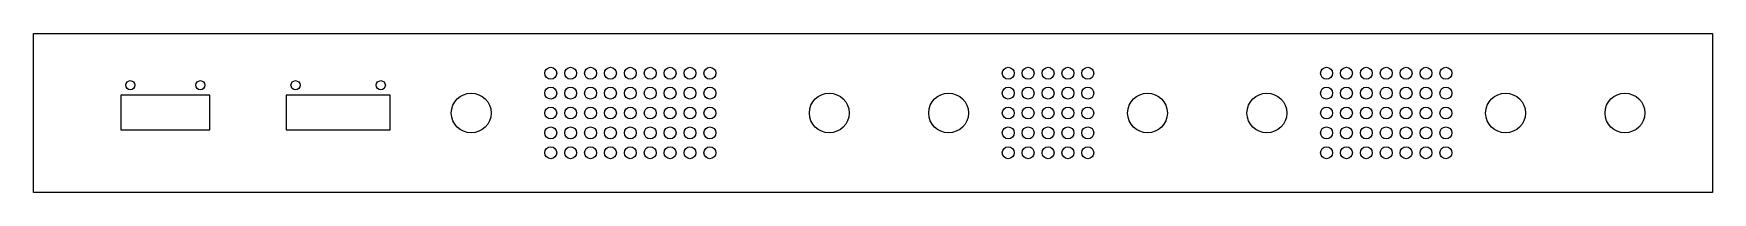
# Model space of a CAD drawing. Header units: millimetres. Extents: x 0 to 422, y 0 to 40.
import ezdxf

# ---------------------------------------------------------------- set-up
doc = ezdxf.new("R2010")
doc.units = ezdxf.units.MM
doc.layers.add('Sketch', color=7, linetype='CONTINUOUS')

msp = doc.modelspace()

# ---------------------------------------------------------------- linework, layer by layer
at = {"layer": 'Sketch'}
for p, q in [((0, 0), (0, 40)), ((0, 40), (422, 40)), ((422, 40), (422, 0)), ((44.2673, 24.45), (21.9716, 24.45)), ((21.9716, 24.45), (21.9716, 15.75)), ((44.2673, 15.75), (44.2673, 24.45)), ((89.6093, 24.45), (63.5093, 24.45)), ((63.5093, 24.45), (63.5093, 15.75)), ((89.6093, 15.75), (89.6093, 24.45)), ((21.9716, 15.75), (44.2673, 15.75)), ((63.5093, 15.75), (89.6093, 15.75)), ((422, 0), (0, 0))]:
    msp.add_line(p, q, dxfattribs=at)
for centre, radius in [((130, 30), 1.5), ((135, 30), 1.5), ((140, 30), 1.5), ((145, 30), 1.5), ((150, 30), 1.5), ((155, 30), 1.5), ((160, 30), 1.5), ((165, 30), 1.5), ((170, 30), 1.5), ((245, 30), 1.5), ((250, 30), 1.5), ((255, 30), 1.5), ((260, 30), 1.5), ((265, 30), 1.5), ((325, 30), 1.5), ((330, 30), 1.5), ((335, 30), 1.5), ((340, 30), 1.5), ((345, 30), 1.5), ((350, 30), 1.5), ((355, 30), 1.5), ((24.3196, 27), 1.14), ((41.934, 27), 1.14), ((65.8454, 27), 1.14), ((87.282, 27), 1.14), ((130, 25), 1.5), ((135, 25), 1.5), ((140, 25), 1.5), ((145, 25), 1.5), ((150, 25), 1.5), ((155, 25), 1.5), ((160, 25), 1.5), ((165, 25), 1.5), ((170, 25), 1.5), ((245, 25), 1.5), ((250, 25), 1.5), ((255, 25), 1.5), ((260, 25), 1.5), ((265, 25), 1.5), ((325, 25), 1.5), ((330, 25), 1.5), ((335, 25), 1.5), ((340, 25), 1.5), ((345, 25), 1.5), ((350, 25), 1.5), ((355, 25), 1.5), ((110, 20), 5), ((130, 20), 1.5), ((135, 20), 1.5), ((140, 20), 1.5), ((145, 20), 1.5), ((150, 20), 1.5), ((155, 20), 1.5), ((160, 20), 1.5), ((165, 20), 1.5), ((170, 20), 1.5), ((200, 20), 5), ((230, 20), 5), ((245, 20), 1.5), ((250, 20), 1.5), ((255, 20), 1.5), ((260, 20), 1.5), ((265, 20), 1.5), ((280, 20), 5), ((310, 20), 5), ((325, 20), 1.5), ((330, 20), 1.5), ((335, 20), 1.5), ((340, 20), 1.5), ((345, 20), 1.5), ((350, 20), 1.5), ((355, 20), 1.5), ((370, 20), 5), ((400, 20), 5), ((130, 15), 1.5), ((135, 15), 1.5), ((140, 15), 1.5), ((145, 15), 1.5), ((150, 15), 1.5), ((155, 15), 1.5), ((160, 15), 1.5), ((165, 15), 1.5), ((170, 15), 1.5), ((245, 15), 1.5), ((250, 15), 1.5), ((255, 15), 1.5), ((260, 15), 1.5), ((265, 15), 1.5), ((325, 15), 1.5), ((330, 15), 1.5), ((335, 15), 1.5), ((340, 15), 1.5), ((345, 15), 1.5), ((350, 15), 1.5), ((355, 15), 1.5), ((130, 10), 1.5), ((135, 10), 1.5), ((140, 10), 1.5), ((145, 10), 1.5), ((150, 10), 1.5), ((155, 10), 1.5), ((160, 10), 1.5), ((165, 10), 1.5), ((170, 10), 1.5), ((245, 10), 1.5), ((250, 10), 1.5), ((255, 10), 1.5), ((260, 10), 1.5), ((265, 10), 1.5), ((325, 10), 1.5), ((330, 10), 1.5), ((335, 10), 1.5), ((340, 10), 1.5), ((345, 10), 1.5), ((350, 10), 1.5), ((355, 10), 1.5)]:
    msp.add_circle(centre, radius, dxfattribs=at)

doc.saveas('drawing.dxf')
